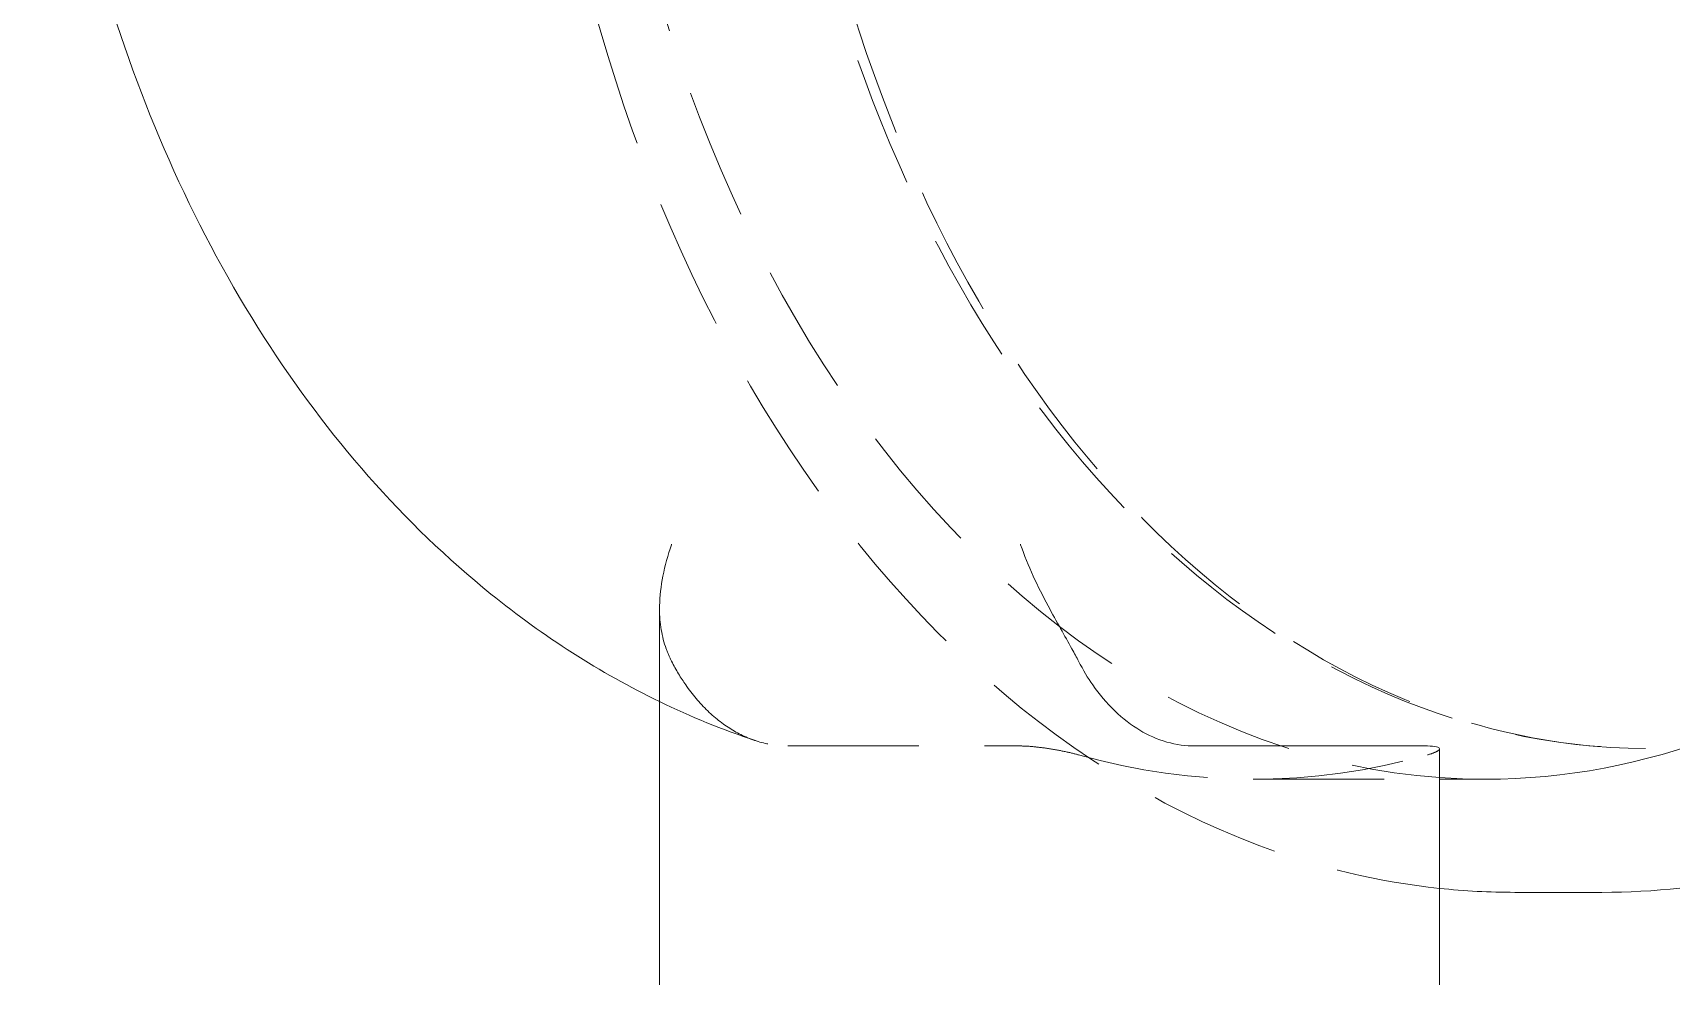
# Model space of a CAD drawing. Header units: millimetres. Extents: x -46397 to 283259, y -8690 to 23983.
# Drawn here: x 4133.6 to 4196.1, y 8365.7 to 8401.7 of the extents above; entities that cross this region are included whole.
import ezdxf

# ---------------------------------------------------------------- set-up
doc = ezdxf.new("R2010")
doc.units = ezdxf.units.MM
doc.linetypes.add('HIDDENX2', pattern=[0.75, 0.5, -0.25])

# ---------------------------------------------------------------- blocks, each defined once
blk = doc.blocks.new('A$Cbc6c2a49')
at = {"color": 2, "linetype": 'Continuous', "lineweight": 0, "ltscale": 10, "extrusion": (6.89019e-16, 1, 0)}
for p, q in [((746.669, 2098.169), (746.669, 2083.435)), ((775.957, 2092.933), (767.086, 2092.933)), ((776.416, 2083.435), (776.416, 2092.828)), ((776.416, 2091.667), (778.174, 2091.667)), ((782.61, 2087.355), (779.283, 2087.355))]:
    blk.add_line(p, q, dxfattribs=at)
at = {"color": 1, "linetype": 'HIDDENX2', "lineweight": 0, "ltscale": 10, "extrusion": (6.89019e-16, 1, 0)}
for p, q in [((751.563, 2092.933), (760.434, 2092.933)), ((769.304, 2091.667), (776.416, 2091.667))]:
    blk.add_line(p, q, dxfattribs=at)
at = {"color": 2, "linetype": 'Continuous', "lineweight": 0, "ltscale": 10}
blk.add_ellipse((778.174, 2139.885), major_axis=(0, -48.218), ratio=0.707107, start_param=0, end_param=3.141593, dxfattribs=at)
at = {"color": 1, "linetype": 'HIDDENX2', "lineweight": 0, "ltscale": 10}
for centre, start_param, end_param in [((778.174, 2139.885), -1.570796, 0), ((769.304, 2139.885), -0.196382, 0.196382)]:
    blk.add_ellipse(centre, major_axis=(0, -48.218), ratio=0.707107, start_param=start_param, end_param=end_param, dxfattribs=at)
at = {"color": 2, "linetype": 'Continuous', "lineweight": 0, "ltscale": 10}
for points, knots in [([(782.61, 2087.355), (786.579, 2087.355), (790.543, 2088.215), (798.113, 2091.556), (801.705, 2094.07), (808.22, 2100.545), (811.115, 2104.555), (815.869, 2113.649), (817.712, 2118.749), (820.146, 2129.487), (820.734, 2135.126), (820.601, 2146.376), (819.88, 2151.984), (817.188, 2162.619), (815.218, 2167.643), (810.198, 2176.59), (807.151, 2180.515), (800.284, 2186.793), (796.475, 2189.171), (789.258, 2191.814), (785.935, 2192.416), (782.61, 2192.416)], [3.327667, 3.327667, 3.327667, 3.327667, 3.630176, 3.630176, 3.940274, 3.940274, 4.261843, 4.261843, 4.588222, 4.588222, 4.915246, 4.915246, 5.242193, 5.242193, 5.569218, 5.569218, 5.895373, 5.895373, 6.215845, 6.215845, 6.469259, 6.469259, 6.469259, 6.469259]), ([(746.669, 2094.623), (744.394, 2095.724), (742.239, 2097.108), (736.911, 2101.411), (734.008, 2104.739), (729.02, 2112.508), (726.994, 2117.009), (724.09, 2126.644), (723.231, 2131.787), (722.765, 2142.171), (723.159, 2147.41), (725.182, 2157.491), (726.81, 2162.332), (731.209, 2171.114), (733.974, 2175.064), (740.388, 2181.499), (744.002, 2184.039), (751.545, 2187.273), (755.415, 2188.1), (759.305, 2188.104), (759.315, 2188.104), (759.325, 2188.104)], [3.285133, 3.285133, 3.285133, 3.285133, 3.474467, 3.474467, 3.789096, 3.789096, 4.123338, 4.123338, 4.462952, 4.462952, 4.802815, 4.802815, 5.142691, 5.142691, 5.480125, 5.480125, 5.802741, 5.802741, 6.096345, 6.096345, 6.097111, 6.097111, 6.097111, 6.097111]), ([(747.128, 2100.619), (747.126, 2100.614), (747.125, 2100.609), (746.846, 2099.794), (746.683, 2099.011), (746.669, 2098.236), (746.669, 2098.202), (746.669, 2098.169)], [1.3586756, 1.3586756, 1.3586756, 1.3586756, 1.3599094, 1.3599094, 1.5676488, 1.5676488, 1.5771224, 1.5771224, 1.5771224, 1.5771224]), ([(760.434, 2100.619), (760.435, 2100.614), (760.437, 2100.609), (760.718, 2099.794), (761.093, 2099.011), (761.809, 2097.669), (762.125, 2097.127), (762.488, 2096.469), (762.574, 2096.31), (762.651, 2096.16)], [-0.0010241, -0.0010241, -0.0010241, -0.0010241, 0, 0, 0.1724436, 0.1724436, 0.3120501, 0.3120501, 0.359861, 0.359861, 0.359861, 0.359861]), ([(762.651, 2096.16), (762.821, 2095.832), (763.005, 2095.526), (763.432, 2094.913), (763.719, 2094.568), (764.338, 2093.972), (764.67, 2093.721), (765.299, 2093.347), (765.654, 2093.188), (766.378, 2092.981), (766.748, 2092.933), (767.086, 2092.933)], [2.581263, 2.581263, 2.581263, 2.581263, 2.6529395, 2.6529395, 2.7458773, 2.7458773, 2.8388152, 2.8388152, 2.9304913, 2.9304913, 3.0221674, 3.0221674, 3.0221674, 3.0221674]), ([(775.957, 2092.933), (776.096, 2092.933), (776.216, 2092.924), (776.376, 2092.887), (776.415, 2092.86), (776.416, 2092.829), (776.416, 2092.828), (776.416, 2092.828)], [0.22859702, 0.22859702, 0.22859702, 0.22859702, 0.2662415, 0.2662415, 0.30388597, 0.30388597, 0.30433727, 0.30433727, 0.30433727, 0.30433727])]:
    blk.add_open_spline(points, degree=3, knots=knots, dxfattribs=at)
at = {"color": 1, "linetype": 'HIDDENX2', "lineweight": 0, "ltscale": 10}
for points, knots in [([(764.334, 2188.104), (761.75, 2186.545), (759.302, 2184.585), (753.798, 2178.957), (750.951, 2174.915), (746.301, 2165.775), (744.506, 2160.67), (742.153, 2149.933), (741.598, 2144.3), (741.78, 2133.075), (742.518, 2127.484), (745.22, 2116.902), (747.183, 2111.912), (752.15, 2103.044), (755.152, 2099.165), (761.897, 2092.946), (765.633, 2090.595), (771.8, 2088.299), (774.099, 2087.753), (776.416, 2087.507)], [0.589281, 0.589281, 0.589281, 0.589281, 0.812119, 0.812119, 1.133184, 1.133184, 1.456417, 1.456417, 1.779889, 1.779889, 2.103314, 2.103314, 2.42679, 2.42679, 2.74989, 2.74989, 3.070296, 3.070296, 3.252634, 3.252634, 3.252634, 3.252634]), ([(784.273, 2092.843), (780.724, 2092.843), (777.177, 2093.641), (770.43, 2096.748), (767.233, 2099.068), (761.5, 2105.006), (758.97, 2108.638), (754.847, 2116.84), (753.258, 2121.412), (751.184, 2131.028), (750.699, 2136.069), (750.882, 2146.112), (751.549, 2151.112), (753.972, 2160.568), (755.727, 2165.023), (760.155, 2172.933), (762.827, 2176.389), (768.818, 2181.934), (772.134, 2184.028), (778.43, 2186.388), (781.351, 2186.928), (784.273, 2186.928)], [2.955519, 2.955519, 2.955519, 2.955519, 3.270316, 3.270316, 3.587668, 3.587668, 3.90833, 3.90833, 4.230144, 4.230144, 4.552072, 4.552072, 4.873973, 4.873973, 5.195905, 5.195905, 5.51764, 5.51764, 5.837909, 5.837909, 6.097111, 6.097111, 6.097111, 6.097111]), ([(784.273, 2186.928), (780.724, 2186.928), (777.175, 2186.105), (770.45, 2182.896), (767.273, 2180.522), (761.624, 2174.474), (759.147, 2170.816), (755.131, 2162.577), (753.588, 2158.001), (751.593, 2148.388), (751.141, 2143.353), (751.372, 2133.333), (752.056, 2128.351), (754.489, 2118.946), (756.238, 2114.526), (760.615, 2106.695), (763.243, 2103.285), (769.111, 2097.804), (772.351, 2095.74), (778.514, 2093.383), (781.394, 2092.843), (784.273, 2092.843)], [0.186074, 0.186074, 0.186074, 0.186074, 0.511543, 0.511543, 0.834058, 0.834058, 1.153233, 1.153233, 1.471402, 1.471402, 1.789501, 1.789501, 2.107629, 2.107629, 2.42572, 2.42572, 2.743974, 2.743974, 3.063602, 3.063602, 3.327667, 3.327667, 3.327667, 3.327667]), ([(746.669, 2098.169), (746.669, 2097.608), (746.756, 2097.1), (746.981, 2096.469), (747.051, 2096.31), (747.128, 2096.16)], [1.1423712, 1.1423712, 1.1423712, 1.1423712, 1.3010788, 1.3010788, 1.3586756, 1.3586756, 1.3586756, 1.3586756]), ([(747.128, 2096.16), (747.298, 2095.832), (747.482, 2095.526), (747.909, 2094.913), (748.196, 2094.568), (748.815, 2093.972), (749.147, 2093.721), (749.776, 2093.347), (750.13, 2093.188), (750.855, 2092.981), (751.224, 2092.933), (751.563, 2092.933)], [0, 0, 0, 0, 0.0716764, 0.0716764, 0.1646143, 0.1646143, 0.2575522, 0.2575522, 0.3492283, 0.3492283, 0.4409044, 0.4409044, 0.4409044, 0.4409044]), ([(762.651, 2092.594), (762.512, 2092.633), (762.335, 2092.677), (761.946, 2092.759), (761.735, 2092.798), (761.341, 2092.86), (761.133, 2092.887), (760.749, 2092.924), (760.573, 2092.933), (760.434, 2092.933)], [0.3043373, 0.3043373, 0.3043373, 0.3043373, 0.3428862, 0.3428862, 0.3814351, 0.3814351, 0.4190796, 0.4190796, 0.456724, 0.456724, 0.456724, 0.456724]), ([(776.416, 2092.828), (776.416, 2092.797), (776.377, 2092.758), (776.218, 2092.677), (776.097, 2092.633), (775.957, 2092.594)], [0.15195051, 0.15195051, 0.15195051, 0.15195051, 0.19004812, 0.19004812, 0.22859702, 0.22859702, 0.22859702, 0.22859702])]:
    blk.add_open_spline(points, degree=3, knots=knots, dxfattribs=at)
blk.add_open_spline([(750.328, 2093.136), (749.081, 2093.55), (747.858, 2094.048), (746.669, 2094.623)], degree=3, dxfattribs=at)
at = {"color": 2, "linetype": 'Continuous', "lineweight": 0, "ltscale": 10}
blk.add_open_spline([(776.416, 2087.507), (777.37, 2087.406), (778.326, 2087.355), (779.283, 2087.355)], degree=3, dxfattribs=at)

msp = doc.modelspace()

# ---------------------------------------------------------------- block references
msp.add_blockref('A$Cbc6c2a49', (3410.817, 6281.556, -1.499))

doc.saveas('drawing.dxf')
